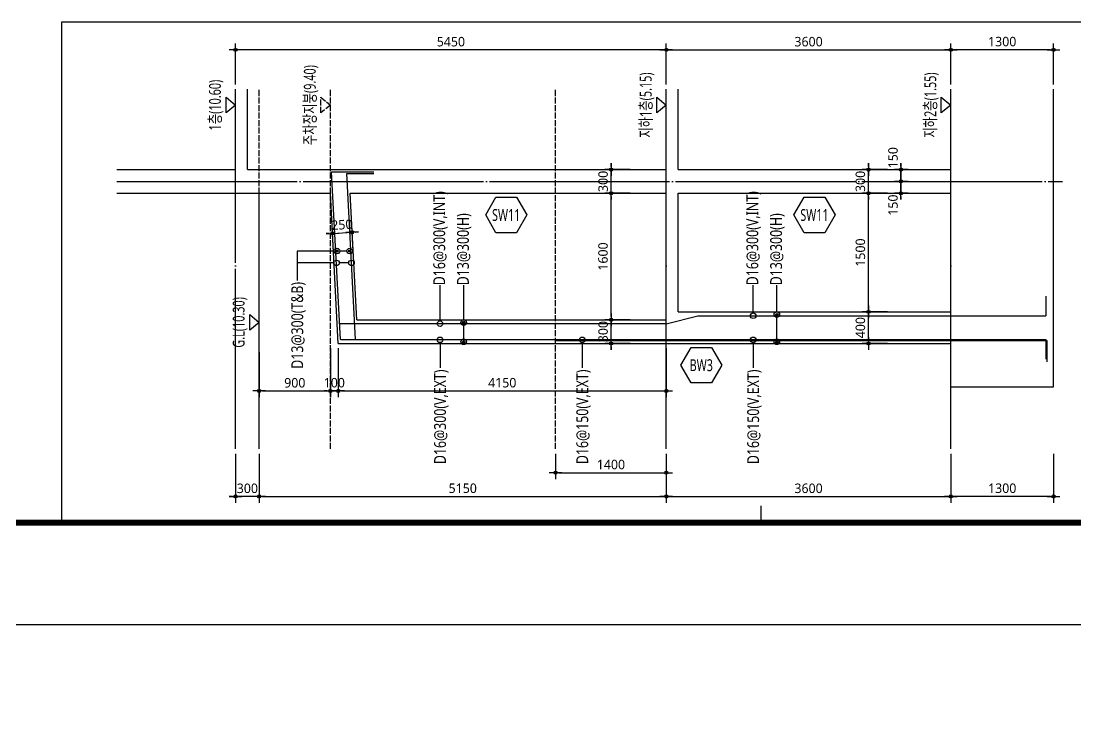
# Model space of a CAD drawing. Header units: millimetres. Extents: x 317501 to 814054, y -400799 to -14117.
# Drawn here: x 342548 to 355893, y -354307 to -345417 of the extents above; entities that cross this region are included whole.
import ezdxf
from ezdxf.enums import TextEntityAlignment as Align
from ezdxf.xclip import XClip

# ---------------------------------------------------------------- set-up
doc = ezdxf.new("R2010")
doc.units = ezdxf.units.MM
doc.header["$LTSCALE"] = 38
doc.header["$XCLIPFRAME"] = 0
doc.linetypes.add('CEN', pattern=[62, 60, -1, 0, -1])
doc.linetypes.add('HID', pattern=[2.5, 2, -0.5])
doc.layers.get('Defpoints').update_dxf_attribs({"color": 145})
for name, color, linetype in [('BAR', 2, 'Continuous'), ('BARR', 1, 'Continuous'), ('CEN', 1, 'CEN'), ('DIM', 7, 'Continuous'), ('FORM_고양장항A-1BL-S-성능$0$FORM', 7, 'Continuous'), ('GL', 3, 'Continuous'), ('LEADER', 7, 'Continuous'), ('M', 7, 'Continuous'), ('NAME-W', 4, 'Continuous'), ('SEC', 11, 'Continuous'), ('TEXT-배근', 3, 'Continuous'), ('XS-벽체$0$BAR', 3, 'Continuous'), ('XS-벽체$0$WALL', 4, 'Continuous')]:
    doc.layers.add(name, color=color, linetype=linetype)
doc.layers.add('FORM_고양장항A-1BL-S-성능$0$DEFPOINT', color=144, linetype='Continuous', plot=False)
doc.layers.add('TEXT', color=3, linetype='Continuous', lineweight=9)
doc.styles.add('맑은고딕', font='malgun.ttf')
doc.dimstyles.new('DIM_40', dxfattribs={"dimscale": 40, "dimtxt": 3, "dimasz": 1, "dimexe": 2, "dimexo": 1.5, "dimgap": 1, "dimtad": 1, "dimdec": 0, "dimzin": 0, "dimdsep": 46, "dimtxsty": '맑은고딕', "dimblk1": 'DIMDOT', "dimblk2": 'DIMDOT', "dimsah": 1, "dimcen": 0.09, "dimdle": 2, "dimclrd": 7, "dimclre": 7, "dimclrt": 6, "dimadec": 0, "dimazin": 0, "dimtfac": 1, "dimtdec": 0, "dimtix": 1, "dimtmove": 2, "dimatfit": 3, "dimldrblk": 'DIMDOT', "dimfxl": 0, "dimtolj": 1, "dimtzin": 0, "dimarcsym": 0})

# ---------------------------------------------------------------- blocks, each defined once
blk = doc.blocks.new('XS-벽체', base_point=(1093553, 0))
at = {"layer": 'XS-벽체$0$BAR'}
blk.add_line((45421, 441908), (45421, 429669), dxfattribs=at)
at = {"layer": 'XS-벽체$0$WALL'}
blk.add_line((45391, 441538), (45391, 397938), dxfattribs=at)
blk = doc.blocks.new('DIMDOT')
at = {"layer": 'DIM', "linetype": 'Continuous'}
blk.add_line((-2, 0), (2, 0), dxfattribs=at)
for radius in [0.5, 0.25]:
    blk.add_circle((0, 0), radius, dxfattribs=at)
blk = doc.blocks.new('*D960')
at = {"layer": 'Defpoints', "color": 0, "transparency": 16777216}
for p in [(350014, -347595), (350314, -347595), (350314, -349195)]:
    blk.add_point(p, dxfattribs=at)
at = {"layer": 'DIM', "color": 7, "lineweight": -2, "transparency": 16777216}
for p, q in [((350254, -347595), (349934, -347595)), ((350014, -349155), (350014, -347635)), ((350254, -349195), (349934, -349195))]:
    blk.add_line(p, q, dxfattribs=at)
at = {"layer": 'DIM', "color": 7, "lineweight": -2, "transparency": 16777216, "xscale": 40, "yscale": 40, "zscale": 40}
for p, rotation in [((350014, -347595), 90), ((350014, -349195), 270)]:
    blk.add_blockref('DIMDOT', p, dxfattribs=dict(at, rotation=rotation))
at = {"layer": 'DIM', "color": 6, "transparency": 16777216, "insert": (349911, -348395), "char_height": 120, "attachment_point": 5, "rotation": 90, "style": '맑은고딕'}
blk.add_mtext('\\A1;1600', dxfattribs=at)
blk = doc.blocks.new('*D961')
at = {"layer": 'Defpoints', "color": 0, "transparency": 16777216}
for p in [(350711, -350830), (354311, -350830), (354311, -351430)]:
    blk.add_point(p, dxfattribs=at)
at = {"layer": 'DIM', "color": 7, "lineweight": -2, "transparency": 16777216}
for p, q in [((350711, -350890), (350711, -351510)), ((354311, -350890), (354311, -351510)), ((350751, -351430), (354271, -351430))]:
    blk.add_line(p, q, dxfattribs=at)
at = {"layer": 'DIM', "color": 7, "lineweight": -2, "transparency": 16777216, "xscale": 40, "yscale": 40, "zscale": 40, "rotation": 180}
blk.add_blockref('DIMDOT', (350711, -351430), dxfattribs=at)
at = {"layer": 'DIM', "color": 7, "lineweight": -2, "transparency": 16777216, "xscale": 40, "yscale": 40, "zscale": 40}
blk.add_blockref('DIMDOT', (354311, -351430), dxfattribs=at)
at = {"layer": 'DIM', "color": 6, "transparency": 16777216, "insert": (352511, -351328), "char_height": 120, "attachment_point": 5, "style": '맑은고딕'}
blk.add_mtext('\\A1;3600', dxfattribs=at)
blk = doc.blocks.new('*D962')
at = {"layer": 'Defpoints', "color": 0, "transparency": 16777216}
for p in [(345261, -350830), (345561, -350830), (345261, -351430)]:
    blk.add_point(p, dxfattribs=at)
at = {"layer": 'DIM', "color": 7, "lineweight": -2, "transparency": 16777216}
for p, q in [((345261, -350890), (345261, -351510)), ((345561, -350890), (345561, -351510)), ((345221, -351430), (345181, -351430)), ((345561, -351430), (345261, -351430)), ((345601, -351430), (345641, -351430))]:
    blk.add_line(p, q, dxfattribs=at)
at = {"layer": 'DIM', "color": 7, "lineweight": -2, "transparency": 16777216, "xscale": 40, "yscale": 40, "zscale": 40}
blk.add_blockref('DIMDOT', (345261, -351430), dxfattribs=at)
at = {"layer": 'DIM', "color": 7, "lineweight": -2, "transparency": 16777216, "xscale": 40, "yscale": 40, "zscale": 40, "rotation": 180}
blk.add_blockref('DIMDOT', (345561, -351430), dxfattribs=at)
at = {"layer": 'DIM', "color": 6, "transparency": 16777216, "insert": (345411, -351328), "char_height": 120, "attachment_point": 5, "style": '맑은고딕'}
blk.add_mtext('\\A1;300', dxfattribs=at)
blk = doc.blocks.new('*D963')
at = {"layer": 'Defpoints', "color": 0, "transparency": 16777216}
for p in [(354311, -350830), (355611, -350830), (354311, -351430)]:
    blk.add_point(p, dxfattribs=at)
at = {"layer": 'DIM', "color": 7, "lineweight": -2, "transparency": 16777216}
for p, q in [((354311, -350890), (354311, -351510)), ((355611, -350890), (355611, -351510)), ((355571, -351430), (354351, -351430))]:
    blk.add_line(p, q, dxfattribs=at)
at = {"layer": 'DIM', "color": 7, "lineweight": -2, "transparency": 16777216, "xscale": 40, "yscale": 40, "zscale": 40, "rotation": 180}
blk.add_blockref('DIMDOT', (354311, -351430), dxfattribs=at)
at = {"layer": 'DIM', "color": 7, "lineweight": -2, "transparency": 16777216, "xscale": 40, "yscale": 40, "zscale": 40}
blk.add_blockref('DIMDOT', (355611, -351430), dxfattribs=at)
at = {"layer": 'DIM', "color": 6, "transparency": 16777216, "insert": (354961, -351327), "char_height": 120, "attachment_point": 5, "style": '맑은고딕'}
blk.add_mtext('\\A1;1300', dxfattribs=at)
blk = doc.blocks.new('*D964')
at = {"layer": 'Defpoints', "color": 0, "transparency": 16777216}
for p in [(354311, -345780), (350711, -346280), (354311, -346280)]:
    blk.add_point(p, dxfattribs=at)
at = {"layer": 'DIM', "color": 7, "lineweight": -2, "transparency": 16777216}
for p, q in [((350711, -346220), (350711, -345700)), ((354311, -346220), (354311, -345700)), ((350751, -345780), (354271, -345780))]:
    blk.add_line(p, q, dxfattribs=at)
at = {"layer": 'DIM', "color": 7, "lineweight": -2, "transparency": 16777216, "xscale": 40, "yscale": 40, "zscale": 40, "rotation": 180}
blk.add_blockref('DIMDOT', (350711, -345780), dxfattribs=at)
at = {"layer": 'DIM', "color": 7, "lineweight": -2, "transparency": 16777216, "xscale": 40, "yscale": 40, "zscale": 40}
blk.add_blockref('DIMDOT', (354311, -345780), dxfattribs=at)
at = {"layer": 'DIM', "color": 6, "transparency": 16777216, "insert": (352511, -345678), "char_height": 120, "attachment_point": 5, "style": '맑은고딕'}
blk.add_mtext('\\A1;3600', dxfattribs=at)
blk = doc.blocks.new('*D965')
at = {"layer": 'Defpoints', "color": 0, "transparency": 16777216}
for p in [(345261, -345780), (345261, -346280), (350711, -346280)]:
    blk.add_point(p, dxfattribs=at)
at = {"layer": 'DIM', "color": 7, "lineweight": -2, "transparency": 16777216}
for p, q in [((345261, -346220), (345261, -345700)), ((350711, -346220), (350711, -345700)), ((350671, -345780), (345301, -345780))]:
    blk.add_line(p, q, dxfattribs=at)
at = {"layer": 'DIM', "color": 7, "lineweight": -2, "transparency": 16777216, "xscale": 40, "yscale": 40, "zscale": 40, "rotation": 180}
blk.add_blockref('DIMDOT', (345261, -345780), dxfattribs=at)
at = {"layer": 'DIM', "color": 7, "lineweight": -2, "transparency": 16777216, "xscale": 40, "yscale": 40, "zscale": 40}
blk.add_blockref('DIMDOT', (350711, -345780), dxfattribs=at)
at = {"layer": 'DIM', "color": 6, "transparency": 16777216, "insert": (347986, -345678), "char_height": 120, "attachment_point": 5, "style": '맑은고딕'}
blk.add_mtext('\\A1;5450', dxfattribs=at)
blk = doc.blocks.new('*D966')
at = {"layer": 'Defpoints', "color": 0, "transparency": 16777216}
for p in [(354311, -345780), (354311, -346280), (355611, -346280)]:
    blk.add_point(p, dxfattribs=at)
at = {"layer": 'DIM', "color": 7, "lineweight": -2, "transparency": 16777216}
for p, q in [((354311, -346220), (354311, -345700)), ((355611, -346220), (355611, -345700)), ((355571, -345780), (354351, -345780))]:
    blk.add_line(p, q, dxfattribs=at)
at = {"layer": 'DIM', "color": 7, "lineweight": -2, "transparency": 16777216, "xscale": 40, "yscale": 40, "zscale": 40, "rotation": 180}
blk.add_blockref('DIMDOT', (354311, -345780), dxfattribs=at)
at = {"layer": 'DIM', "color": 7, "lineweight": -2, "transparency": 16777216, "xscale": 40, "yscale": 40, "zscale": 40}
blk.add_blockref('DIMDOT', (355611, -345780), dxfattribs=at)
at = {"layer": 'DIM', "color": 6, "transparency": 16777216, "insert": (354961, -345677), "char_height": 120, "attachment_point": 5, "style": '맑은고딕'}
blk.add_mtext('\\A1;1300', dxfattribs=at)
blk = doc.blocks.new('*D971')
at = {"layer": 'Defpoints', "color": 0, "transparency": 16777216}
for p in [(350014, -349195), (350314, -349195), (350314, -349495)]:
    blk.add_point(p, dxfattribs=at)
at = {"layer": 'DIM', "color": 7, "lineweight": -2, "transparency": 16777216}
for p, q in [((350254, -349195), (349934, -349195)), ((350014, -349155), (350014, -349115)), ((350014, -349495), (350014, -349195)), ((350254, -349495), (349934, -349495)), ((350014, -349535), (350014, -349575))]:
    blk.add_line(p, q, dxfattribs=at)
at = {"layer": 'DIM', "color": 7, "lineweight": -2, "transparency": 16777216, "xscale": 40, "yscale": 40, "zscale": 40}
for p, rotation in [((350014, -349195), 270), ((350014, -349495), 90)]:
    blk.add_blockref('DIMDOT', p, dxfattribs=dict(at, rotation=rotation))
at = {"layer": 'DIM', "color": 6, "transparency": 16777216, "insert": (349912, -349345), "char_height": 120, "attachment_point": 5, "rotation": 90, "style": '맑은고딕'}
blk.add_mtext('\\A1;300', dxfattribs=at)
blk = doc.blocks.new('*D972')
at = {"layer": 'Defpoints', "color": 0, "transparency": 16777216}
for p in [(345561, -350830), (350711, -350830), (350711, -351430)]:
    blk.add_point(p, dxfattribs=at)
at = {"layer": 'DIM', "color": 7, "lineweight": -2, "transparency": 16777216}
for p, q in [((345561, -350890), (345561, -351510)), ((350711, -350890), (350711, -351510)), ((345601, -351430), (350671, -351430))]:
    blk.add_line(p, q, dxfattribs=at)
at = {"layer": 'DIM', "color": 7, "lineweight": -2, "transparency": 16777216, "xscale": 40, "yscale": 40, "zscale": 40, "rotation": 180}
blk.add_blockref('DIMDOT', (345561, -351430), dxfattribs=at)
at = {"layer": 'DIM', "color": 7, "lineweight": -2, "transparency": 16777216, "xscale": 40, "yscale": 40, "zscale": 40}
blk.add_blockref('DIMDOT', (350711, -351430), dxfattribs=at)
at = {"layer": 'DIM', "color": 6, "transparency": 16777216, "insert": (348136, -351327), "char_height": 120, "attachment_point": 5, "style": '맑은고딕'}
blk.add_mtext('\\A1;5150', dxfattribs=at)
blk = doc.blocks.new('*D973')
at = {"layer": 'Defpoints', "color": 0, "transparency": 16777216}
for p in [(346561, -349495), (350711, -349495), (350711, -350095)]:
    blk.add_point(p, dxfattribs=at)
at = {"layer": 'DIM', "color": 7, "lineweight": -2, "transparency": 16777216}
for p, q in [((346561, -349555), (346561, -350175)), ((350711, -349555), (350711, -350175)), ((346601, -350095), (350671, -350095))]:
    blk.add_line(p, q, dxfattribs=at)
at = {"layer": 'DIM', "color": 7, "lineweight": -2, "transparency": 16777216, "xscale": 40, "yscale": 40, "zscale": 40, "rotation": 180}
blk.add_blockref('DIMDOT', (346561, -350095), dxfattribs=at)
at = {"layer": 'DIM', "color": 7, "lineweight": -2, "transparency": 16777216, "xscale": 40, "yscale": 40, "zscale": 40}
blk.add_blockref('DIMDOT', (350711, -350095), dxfattribs=at)
at = {"layer": 'DIM', "color": 6, "transparency": 16777216, "insert": (348636, -349992), "char_height": 120, "attachment_point": 5, "style": '맑은고딕'}
blk.add_mtext('\\A1;4150', dxfattribs=at)
blk = doc.blocks.new('*D974')
at = {"layer": 'Defpoints', "color": 0, "transparency": 16777216}
for p in [(346461, -349495), (346561, -349495), (346461, -350095)]:
    blk.add_point(p, dxfattribs=at)
at = {"layer": 'DIM', "color": 7, "lineweight": -2, "transparency": 16777216}
for p, q in [((346461, -349555), (346461, -350175)), ((346561, -349555), (346561, -350175)), ((346421, -350095), (346381, -350095)), ((346561, -350095), (346461, -350095)), ((346601, -350095), (346641, -350095))]:
    blk.add_line(p, q, dxfattribs=at)
at = {"layer": 'DIM', "color": 7, "lineweight": -2, "transparency": 16777216, "xscale": 40, "yscale": 40, "zscale": 40}
blk.add_blockref('DIMDOT', (346461, -350095), dxfattribs=at)
at = {"layer": 'DIM', "color": 7, "lineweight": -2, "transparency": 16777216, "xscale": 40, "yscale": 40, "zscale": 40, "rotation": 180}
blk.add_blockref('DIMDOT', (346561, -350095), dxfattribs=at)
at = {"layer": 'DIM', "color": 6, "transparency": 16777216, "insert": (346511, -349992), "char_height": 120, "attachment_point": 5, "style": '맑은고딕'}
blk.add_mtext('\\A1;100', dxfattribs=at)
blk = doc.blocks.new('*D975')
at = {"layer": 'Defpoints', "color": 0, "transparency": 16777216}
for p in [(346461, -349495), (345561, -349545), (346461, -350095)]:
    blk.add_point(p, dxfattribs=at)
at = {"layer": 'DIM', "color": 7, "lineweight": -2, "transparency": 16777216}
for p, q in [((345561, -349605), (345561, -350175)), ((346461, -349555), (346461, -350175)), ((345601, -350095), (346421, -350095))]:
    blk.add_line(p, q, dxfattribs=at)
at = {"layer": 'DIM', "color": 7, "lineweight": -2, "transparency": 16777216, "xscale": 40, "yscale": 40, "zscale": 40, "rotation": 180}
blk.add_blockref('DIMDOT', (345561, -350095), dxfattribs=at)
at = {"layer": 'DIM', "color": 7, "lineweight": -2, "transparency": 16777216, "xscale": 40, "yscale": 40, "zscale": 40}
blk.add_blockref('DIMDOT', (346461, -350095), dxfattribs=at)
at = {"layer": 'DIM', "color": 6, "transparency": 16777216, "insert": (346011, -349993), "char_height": 120, "attachment_point": 5, "style": '맑은고딕'}
blk.add_mtext('\\A1;900', dxfattribs=at)
blk = doc.blocks.new('*D976')
at = {"layer": 'Defpoints', "color": 0, "transparency": 16777216}
for p in [(350014, -347295), (350314, -347295), (350314, -347595)]:
    blk.add_point(p, dxfattribs=at)
at = {"layer": 'DIM', "color": 7, "lineweight": -2, "transparency": 16777216}
for p, q in [((350014, -347255), (350014, -347215)), ((350254, -347295), (349934, -347295)), ((350014, -347595), (350014, -347295)), ((350254, -347595), (349934, -347595)), ((350014, -347635), (350014, -347675))]:
    blk.add_line(p, q, dxfattribs=at)
at = {"layer": 'DIM', "color": 7, "lineweight": -2, "transparency": 16777216, "xscale": 40, "yscale": 40, "zscale": 40}
for p, rotation in [((350014, -347295), 270), ((350014, -347595), 90)]:
    blk.add_blockref('DIMDOT', p, dxfattribs=dict(at, rotation=rotation))
at = {"layer": 'DIM', "color": 6, "transparency": 16777216, "insert": (349912, -347445), "char_height": 120, "attachment_point": 5, "rotation": 90, "style": '맑은고딕'}
blk.add_mtext('\\A1;300', dxfattribs=at)
blk = doc.blocks.new('*D977')
at = {"layer": 'Defpoints', "color": 0, "linetype": 'Continuous', "transparency": 16777216}
for p in [(353680, -347295), (353830, -347295), (353830, -347445)]:
    blk.add_point(p, dxfattribs=at)
at = {"layer": 'DIM', "color": 7, "linetype": 'Continuous', "lineweight": -2, "transparency": 16777216}
for p, q in [((353680, -347255), (353680, -347215)), ((353770, -347295), (353600, -347295)), ((353680, -347445), (353680, -347295)), ((353770, -347445), (353600, -347445)), ((353680, -347485), (353680, -347525))]:
    blk.add_line(p, q, dxfattribs=at)
at = {"layer": 'DIM', "color": 7, "linetype": 'Continuous', "lineweight": -2, "transparency": 16777216, "xscale": 40, "yscale": 40, "zscale": 40}
for p, rotation in [((353680, -347295), 270), ((353680, -347445), 90)]:
    blk.add_blockref('DIMDOT', p, dxfattribs=dict(at, rotation=rotation))
at = {"layer": 'DIM', "color": 6, "linetype": 'Continuous', "transparency": 16777216, "insert": (353580, -347145), "char_height": 120, "attachment_point": 5, "rotation": 90, "style": '맑은고딕'}
blk.add_mtext('\\A1;150', dxfattribs=at)
blk = doc.blocks.new('*D978')
at = {"layer": 'Defpoints', "color": 0, "linetype": 'Continuous', "transparency": 16777216}
for p in [(353830, -347445), (353680, -347595), (353830, -347595)]:
    blk.add_point(p, dxfattribs=at)
at = {"layer": 'DIM', "color": 7, "linetype": 'Continuous', "lineweight": -2, "transparency": 16777216}
for p, q in [((353680, -347405), (353680, -347365)), ((353770, -347445), (353600, -347445)), ((353680, -347445), (353680, -347595)), ((353770, -347595), (353600, -347595)), ((353680, -347635), (353680, -347675))]:
    blk.add_line(p, q, dxfattribs=at)
at = {"layer": 'DIM', "color": 7, "linetype": 'Continuous', "lineweight": -2, "transparency": 16777216, "xscale": 40, "yscale": 40, "zscale": 40}
for p, rotation in [((353680, -347445), 270), ((353680, -347595), 90)]:
    blk.add_blockref('DIMDOT', p, dxfattribs=dict(at, rotation=rotation))
at = {"layer": 'DIM', "color": 6, "linetype": 'Continuous', "transparency": 16777216, "insert": (353580, -347745), "char_height": 120, "attachment_point": 5, "rotation": 90, "style": '맑은고딕'}
blk.add_mtext('\\A1;150', dxfattribs=at)
blk = doc.blocks.new('*D979')
at = {"layer": 'Defpoints', "color": 0, "transparency": 16777216}
for p in [(346737, -348088), (346503, -348401), (346753, -348388)]:
    blk.add_point(p, dxfattribs=at)
at = {"layer": 'DIM', "color": 7, "lineweight": -2, "transparency": 16777216}
for p, q in [((346500, -348341), (346483, -348022)), ((346750, -348328), (346733, -348009)), ((346448, -348104), (346408, -348106)), ((346488, -348102), (346737, -348088)), ((346777, -348086), (346817, -348084))]:
    blk.add_line(p, q, dxfattribs=at)
at = {"layer": 'DIM', "color": 7, "lineweight": -2, "transparency": 16777216, "xscale": 40, "yscale": 40, "zscale": 40}
for p, rotation in [((346488, -348102), 3.012787502430454), ((346737, -348088), 183.0127875024305)]:
    blk.add_blockref('DIMDOT', p, dxfattribs=dict(at, rotation=rotation))
at = {"layer": 'DIM', "color": 6, "transparency": 16777216, "insert": (346607, -347993), "char_height": 120, "attachment_point": 5, "rotation": 3.0128, "style": '맑은고딕'}
blk.add_mtext('\\A1;250', dxfattribs=at)
blk = doc.blocks.new('*D980')
at = {"layer": 'Defpoints', "color": 0, "transparency": 16777216}
for p in [(353269, -347595), (353569, -347595), (353569, -349095)]:
    blk.add_point(p, dxfattribs=at)
at = {"layer": 'DIM', "color": 7, "lineweight": -2, "transparency": 16777216}
for p, q in [((353509, -347595), (353189, -347595)), ((353269, -349055), (353269, -347635)), ((353509, -349095), (353189, -349095))]:
    blk.add_line(p, q, dxfattribs=at)
at = {"layer": 'DIM', "color": 7, "lineweight": -2, "transparency": 16777216, "xscale": 40, "yscale": 40, "zscale": 40}
for p, rotation in [((353269, -347595), 90), ((353269, -349095), 270)]:
    blk.add_blockref('DIMDOT', p, dxfattribs=dict(at, rotation=rotation))
at = {"layer": 'DIM', "color": 6, "transparency": 16777216, "insert": (353167, -348345), "char_height": 120, "attachment_point": 5, "rotation": 90, "style": '맑은고딕'}
blk.add_mtext('\\A1;1500', dxfattribs=at)
blk = doc.blocks.new('*D981')
at = {"layer": 'Defpoints', "color": 0, "transparency": 16777216}
for p in [(353269, -349095), (353569, -349095), (353569, -349495)]:
    blk.add_point(p, dxfattribs=at)
at = {"layer": 'DIM', "color": 7, "lineweight": -2, "transparency": 16777216}
for p, q in [((353509, -349095), (353189, -349095)), ((353269, -349455), (353269, -349135)), ((353509, -349495), (353189, -349495))]:
    blk.add_line(p, q, dxfattribs=at)
at = {"layer": 'DIM', "color": 7, "lineweight": -2, "transparency": 16777216, "xscale": 40, "yscale": 40, "zscale": 40}
for p, rotation in [((353269, -349095), 90), ((353269, -349495), 270)]:
    blk.add_blockref('DIMDOT', p, dxfattribs=dict(at, rotation=rotation))
at = {"layer": 'DIM', "color": 6, "transparency": 16777216, "insert": (353167, -349295), "char_height": 120, "attachment_point": 5, "rotation": 90, "style": '맑은고딕'}
blk.add_mtext('\\A1;400', dxfattribs=at)
blk = doc.blocks.new('*D982')
at = {"layer": 'Defpoints', "color": 0, "transparency": 16777216}
for p in [(353269, -347295), (353569, -347295), (353569, -347595)]:
    blk.add_point(p, dxfattribs=at)
at = {"layer": 'DIM', "color": 7, "lineweight": -2, "transparency": 16777216}
for p, q in [((353269, -347255), (353269, -347215)), ((353509, -347295), (353189, -347295)), ((353269, -347595), (353269, -347295)), ((353509, -347595), (353189, -347595)), ((353269, -347635), (353269, -347675))]:
    blk.add_line(p, q, dxfattribs=at)
at = {"layer": 'DIM', "color": 7, "lineweight": -2, "transparency": 16777216, "xscale": 40, "yscale": 40, "zscale": 40}
for p, rotation in [((353269, -347295), 270), ((353269, -347595), 90)]:
    blk.add_blockref('DIMDOT', p, dxfattribs=dict(at, rotation=rotation))
at = {"layer": 'DIM', "color": 6, "transparency": 16777216, "insert": (353167, -347445), "char_height": 120, "attachment_point": 5, "rotation": 90, "style": '맑은고딕'}
blk.add_mtext('\\A1;300', dxfattribs=at)
blk = doc.blocks.new('*D951')
at = {"layer": 'Defpoints', "color": 0, "transparency": 16777216}
for p in [(349311, -350830), (350711, -350830), (350711, -351130)]:
    blk.add_point(p, dxfattribs=at)
at = {"layer": 'DIM', "color": 7, "lineweight": -2, "transparency": 16777216}
for p, q in [((349311, -350890), (349311, -351210)), ((350711, -350890), (350711, -351210)), ((349351, -351130), (350671, -351130))]:
    blk.add_line(p, q, dxfattribs=at)
at = {"layer": 'DIM', "color": 7, "lineweight": -2, "transparency": 16777216, "xscale": 40, "yscale": 40, "zscale": 40, "rotation": 180}
blk.add_blockref('DIMDOT', (349311, -351130), dxfattribs=at)
at = {"layer": 'DIM', "color": 7, "lineweight": -2, "transparency": 16777216, "xscale": 40, "yscale": 40, "zscale": 40}
blk.add_blockref('DIMDOT', (350711, -351130), dxfattribs=at)
at = {"layer": 'DIM', "color": 6, "transparency": 16777216, "insert": (350011, -351027), "char_height": 120, "attachment_point": 5, "style": '맑은고딕'}
blk.add_mtext('\\A1;1400', dxfattribs=at)
blk = doc.blocks.new('BAR')
at = {"layer": 'BARR'}
h = blk.add_hatch(color=256, dxfattribs=at)
edge = h.paths.add_edge_path()
edge.add_arc((0, 0), 15, 0, 360)
blk.add_circle((0, 0), 15, dxfattribs=at)
blk = doc.blocks.new('FORM_고양장항A-1BL-S-성능')
at = {"layer": 'FORM_고양장항A-1BL-S-성능$0$DEFPOINT', "color": 1}
blk.add_line((573.5, 22), (573.5, 25), dxfattribs=at)
at = {"layer": 'FORM_고양장항A-1BL-S-성능$0$DEFPOINT'}
blk.add_lwpolyline([(0, 594), (0, 0), (841, 0), (841, 594), (0, 594)], dxfattribs=at)
at = {"layer": 'FORM_고양장항A-1BL-S-성능$0$FORM'}
for points in [[(25, 573), (25, 21), (757, 21), (757, 573)], [(26, 572), (26, 22), (756, 22), (756, 572)]]:
    blk.add_lwpolyline(points, close=True, dxfattribs=at)
at = {"layer": 'FORM_고양장항A-1BL-S-성능$0$FORM', "const_width": 1}
blk.add_lwpolyline([(25.5, 572.5), (25.5, 21.5), (756.5, 21.5), (756.5, 572.5)], close=True, dxfattribs=at)

msp = doc.modelspace()

# ---------------------------------------------------------------- linework, layer by layer
at = {"layer": 'BAR'}
for p, q in [((346476.8, -347324.6), (347010, -347324.6)), ((346588.4, -349444.6), (346476.8, -347324.6)), ((346668.1, -347344.6), (347010, -347344.6)), ((346778.6, -349444.6), (346668.1, -347344.6)), ((355510.9, -348894.6), (355510.9, -349144.6)), ((350710.9, -349244.6), (351108.6, -349144.6)), ((351108.6, -349144.6), (355510.9, -349144.6)), ((350710.9, -349244.6), (346577.8, -349244.6)), ((346588.4, -349444.6), (355510.9, -349444.6)), ((349310.9, -349459.6), (349280.9, -349444.6)), ((349310.9, -349459.6), (355525.9, -349459.6)), ((355510.9, -349444.6), (355510.9, -349694.6)), ((355525.9, -349459.6), (355525.9, -349728.1))]:
    msp.add_line(p, q, dxfattribs=at)
at = {"layer": 'CEN'}
for p, q in [((345260.9, -350829.6), (345260.9, -346279.6)), ((350710.9, -350829.6), (350710.9, -346279.6)), ((354310.9, -350829.6), (354310.9, -346279.6)), ((343760.9, -347444.6), (355725.9, -347444.6))]:
    msp.add_line(p, q, dxfattribs=at)
at = {"layer": 'CEN', "linetype": 'HID'}
msp.add_line((349310.9, -350829.6), (349310.9, -346279.6), dxfattribs=at)
at = {"layer": 'Defpoints', "linetype": 'HID'}
for p, q in [((345560.9, -350829.6), (345560.9, -346279.6)), ((346460.9, -350829.6), (346460.9, -346279.6))]:
    msp.add_line(p, q, dxfattribs=at)
msp.add_lwpolyline([(346340.9, -346379.6), (346460.9, -346479.6), (346340.9, -346579.6)], close=True, dxfattribs=at)
at = {"layer": 'GL'}
msp.add_line((345560.9, -350829.6), (345560.9, -347594.6), dxfattribs=at)
at = {"layer": 'LEADER'}
for p, q in [((346509.5, -348326.2), (346042, -348326.2)), ((346042, -348326.2), (346042, -348696.9)), ((346670.5, -348326.2), (346579.5, -348326.2)), ((346504, -348476.2), (346042, -348476.2)), ((346693.2, -348476.2), (346574, -348476.2)), ((347848.5, -349209.6), (347848.5, -348759)), ((348148.5, -349194.6), (348148.5, -348759)), ((351809.9, -349109.6), (351809.9, -348759)), ((352109.9, -349094.6), (352109.9, -348759)), ((352109.9, -349439.6), (352109.9, -349164.6)), ((348148.5, -349439.6), (348148.5, -349264.6)), ((347848.5, -349484.6), (347848.5, -349804.6)), ((349647.9, -349484.6), (349647.9, -349804.6)), ((351809.9, -349484.6), (351809.9, -349804.6))]:
    msp.add_line(p, q, dxfattribs=at)
at = {"layer": 'LEADER', "color": 7}
msp.add_lwpolyline([(356560.9, -345429.6), (343060.9, -345429.6), (343060.9, -351729.6), (356560.9, -351729.6)], close=True, dxfattribs=at)
at = {"layer": 'LEADER'}
for points in [[(345140.9, -346379.6), (345260.9, -346479.6), (345140.9, -346579.6)], [(350590.9, -346379.6), (350710.9, -346479.6), (350590.9, -346579.6)], [(354190.9, -346379.6), (354310.9, -346479.6), (354190.9, -346579.6)], [(345440.9, -349128), (345560.9, -349228), (345440.9, -349328)]]:
    msp.add_lwpolyline(points, close=True, dxfattribs=at)
for centre in [(346544.5, -348326.2), (346705.5, -348326.2), (346539, -348476.2), (346728.2, -348476.2), (352109.9, -349129.6), (347848.5, -349244.6), (348148.5, -349229.6), (351809.9, -349144.6), (347848.5, -349449.6), (348148.5, -349474.6), (349647.9, -349449.6), (351809.9, -349449.6), (352109.9, -349474.6)]:
    msp.add_circle(centre, 35, dxfattribs=at)
at = {"layer": 'M'}
for points in [[(348816, -347644.6), (348945.9, -347869.6), (348816, -348094.6), (348556.2, -348094.6), (348426.3, -347869.6), (348556.2, -347644.6)], [(352715.8, -347644.6), (352845.7, -347869.6), (352715.8, -348094.6), (352456, -348094.6), (352326.1, -347869.6), (352456, -347644.6)], [(351284, -349544.6), (351413.9, -349769.6), (351284, -349994.6), (351024.2, -349994.6), (350894.3, -349769.6), (351024.2, -349544.6)]]:
    msp.add_lwpolyline(points, close=True, dxfattribs=at)
at = {"layer": 'SEC'}
for p, q in [((345260.9, -347294.6), (345260.9, -346279.6)), ((345410.9, -347294.6), (345410.9, -346279.6)), ((350710.9, -347294.6), (350710.9, -346279.6)), ((350860.9, -347294.6), (350860.9, -346279.6)), ((354310.9, -347294.6), (354310.9, -346279.6)), ((355610.9, -350044.6), (355610.9, -346279.6)), ((343760.9, -347294.6), (345260.9, -347294.6)), ((345410.9, -347294.6), (350710.9, -347294.6)), ((350860.9, -347294.6), (354310.9, -347294.6)), ((343760.9, -347594.6), (346460.9, -347594.6)), ((346560.9, -349494.6), (346460.9, -347594.6)), ((346711.3, -347594.6), (350710.9, -347594.6)), ((346795.5, -349194.6), (346711.3, -347594.6)), ((350710.9, -349194.6), (350710.9, -347594.6)), ((350860.9, -349094.6), (350860.9, -347594.6)), ((350860.9, -347594.6), (354310.9, -347594.6)), ((354310.9, -349094.6), (354310.9, -347594.6)), ((350860.9, -349094.6), (354310.9, -349094.6)), ((346795.5, -349194.6), (350710.9, -349194.6)), ((346560.9, -349494.6), (354310.9, -349494.6)), ((354310.9, -350044.6), (354310.9, -349494.6)), ((354310.9, -350044.6), (355610.9, -350044.6))]:
    msp.add_line(p, q, dxfattribs=at)

# ---------------------------------------------------------------- block references
at = {"xscale": 60, "yscale": 60, "zscale": 60}
msp.add_blockref('FORM_고양장항A-1BL-S-성능', (317500.9, -353049.6), dxfattribs=at)
ref = msp.add_blockref('XS-벽체', (1395322.8, -783242.1))
XClip(ref).set_block_clipping_path([(20090.6265650072, 439917.5453104111), (51715.6265649986, 461342.5453104091)])
at = {"layer": 'BARR', "rotation": 179.9999999999974}
for p in [(346544.5, -348326.2), (346705.5, -348326.2), (348148.5, -349229.6), (352109.9, -349129.6), (348148.5, -349474.6), (352109.9, -349474.6)]:
    msp.add_blockref('BAR', p, dxfattribs=at)

# ---------------------------------------------------------------- texts
at = {"layer": 'Defpoints', "linetype": 'HID', "style": '맑은고딕', "width": 0.7}
msp.add_text('주차장지붕(9.40)', height=150, rotation=90, dxfattribs=at).set_placement((346200.9, -346479.6), align=Align.MIDDLE_CENTER)
at = {"layer": 'NAME-W', "style": '맑은고딕', "width": 0.7}
for s, p in [('SW11', (348686.1, -347869.6)), ('SW11', (352585.9, -347869.6)), ('BW3', (351154.1, -349769.6))]:
    msp.add_text(s, height=150, dxfattribs=at).set_placement(p, align=Align.MIDDLE)
at = {"layer": 'TEXT', "style": '맑은고딕', "width": 0.7}
for s, p in [('1층(10.60)', (345000.9, -346479.6)), ('지하1층(5.15)', (350450.9, -346479.6)), ('지하2층(1.55)', (354050.9, -346479.6)), ('G.L(10.30)', (345300.9, -349228))]:
    msp.add_text(s, height=150, rotation=90, dxfattribs=at).set_placement(p, align=Align.MIDDLE_CENTER)
at = {"layer": 'TEXT-배근', "style": '맑은고딕', "width": 0.8}
for s, p in [('D16@300(V,INT)', (347838.5, -348759)), ('D16@300(V,INT)', (351799.9, -348759)), ('D13@300(H)', (348138.5, -348759)), ('D13@300(H)', (352099.9, -348759))]:
    msp.add_text(s, height=150, rotation=90, dxfattribs=at).set_placement(p, align=Align.MIDDLE_LEFT)
for s, p in [('D13@300(T&B)', (346042, -348716.9)), ('D16@300(V,EXT)', (347848.5, -349824.6)), ('D16@150(V,EXT)', (349647.9, -349824.6)), ('D16@150(V,EXT)', (351809.9, -349824.6))]:
    msp.add_text(s, height=150, rotation=90, dxfattribs=at).set_placement(p, align=Align.MIDDLE_RIGHT)

# ---------------------------------------------------------------- dimensions: what is measured, and where the dimension line sits
at = {"layer": 'DIM'}
for base, p1, p2, angle, picture, middle in [((345260.9, -345779.6), (350710.9, -346279.6), (345260.9, -346279.6), 180, '*D965', (347985.9, -345677.6)), ((354310.9, -345779.6), (355610.9, -346279.6), (354310.9, -346279.6), 180, '*D966', (354960.9, -345677.2)), ((350013.7, -347294.6), (350313.7, -347594.6), (350313.7, -347294.6), 90, '*D976', (349911.7, -347444.6)), ((353269.4, -347294.6), (353569.4, -347594.6), (353569.4, -347294.6), 90, '*D982', (353167.4, -347444.6)), ((350013.7, -347594.6), (350313.7, -349194.6), (350313.7, -347594.6), 90, '*D960', (349911.3, -348394.6)), ((353269.4, -347594.6), (353569.4, -349094.6), (353569.4, -347594.6), 90, '*D980', (353167, -348344.6)), ((346737.3, -348088.4), (346503.4, -348401.2), (346753, -348388), 3.01279, '*D979', (346607.1, -347993.2)), ((353269.4, -349094.6), (353569.4, -349494.6), (353569.4, -349094.6), 90, '*D981', (353167.4, -349294.6)), ((350013.7, -349194.6), (350313.7, -349494.6), (350313.7, -349194.6), 90, '*D971', (349911.7, -349344.6)), ((346460.9, -350094.6), (346560.9, -349494.6), (346460.9, -349494.6), 180, '*D974', (346510.9, -349992.2)), ((345260.9, -351429.6), (345560.9, -350829.6), (345260.9, -350829.6), 180, '*D962', (345410.9, -351327.6)), ((354310.9, -351429.6), (355610.9, -350829.6), (354310.9, -350829.6), 180, '*D963', (354960.9, -351327.2))]:
    dim = msp.add_linear_dim(base=base, p1=p1, p2=p2, angle=angle, dimstyle='DIM_40', dxfattribs=at)
    dim.commit()
    dim.dimension.update_dxf_attribs({"geometry": picture, "text_midpoint": middle})
for base, p1, p2, picture, middle in [((354310.9, -345779.6), (350710.9, -346279.6), (354310.9, -346279.6), '*D964', (352510.9, -345677.6)), ((346460.9, -350094.6), (345560.9, -349544.6), (346460.9, -349494.6), '*D975', (346010.9, -349992.6)), ((350710.9, -350094.6), (346560.9, -349494.6), (350710.9, -349494.6), '*D973', (348635.9, -349992.2)), ((350710.9, -351429.6), (345560.9, -350829.6), (350710.9, -350829.6), '*D972', (348135.9, -351327.2)), ((350710.9, -351129.6), (349310.9, -350829.6), (350710.9, -350829.6), '*D951', (350010.9, -351027.2)), ((354310.9, -351429.6), (350710.9, -350829.6), (354310.9, -350829.6), '*D961', (352510.9, -351327.6))]:
    dim = msp.add_linear_dim(base=base, p1=p1, p2=p2, dimstyle='DIM_40', dxfattribs=at)
    dim.commit()
    dim.dimension.update_dxf_attribs({"geometry": picture, "text_midpoint": middle})
at = {"layer": 'DIM', "linetype": 'Continuous'}
for base, p2, angle, picture, middle in [((353680.2, -347294.6), (353830.2, -347294.6), 90, '*D977', (353580.1, -347144.6)), ((353680.2, -347594.6), (353830.2, -347594.6), 270, '*D978', (353580.1, -347744.6))]:
    dim = msp.add_linear_dim(base=base, p1=(353830.2, -347444.6), p2=p2, angle=angle, dimstyle='DIM_40', dxfattribs=at)
    dim.commit()
    dim.dimension.update_dxf_attribs({"geometry": picture, "text_midpoint": middle, "dimtype": 160})

doc.saveas('drawing.dxf')
